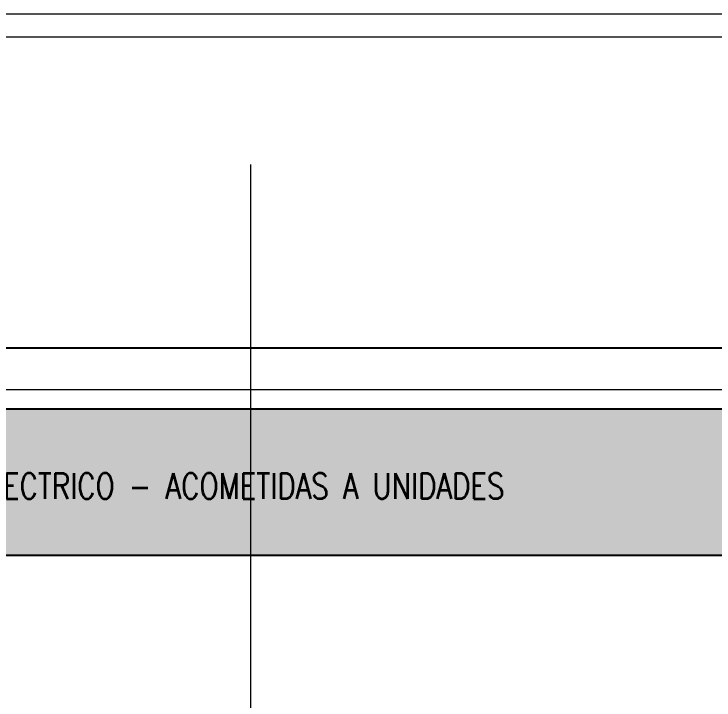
# Model space of a CAD drawing. Header units: metres. Extents: x -2 to 612, y -64 to 156.
# Drawn here: x 467.78 to 469.153, y 22.69 to 24.037 of the extents above; entities that cross this region are included whole.
import ezdxf

# ---------------------------------------------------------------- set-up
doc = ezdxf.new("R2010")
doc.units = ezdxf.units.M
doc.header["$LTSCALE"] = 5
doc.header["$MEASUREMENT"] = 0
doc.layers.get('0').update_dxf_attribs({"color": 30})
doc.layers.get('DEFPOINTS').update_dxf_attribs({"color": 210})
for name, color, linetype, lineweight in [('A-ANNO-DIMS', 3, 'Continuous', 18), ('A-ANNO-SYMB', 3, 'Continuous', 18), ('A-ANNO-TEXT', 3, 'Continuous', 18), ('A-ELEV-IDEN', 3, 'Continuous', 18), ('A-ELEV-MBE2', 4, 'Continuous', 25), ('A-FLOR-PATT', 8, 'Continuous', 18)]:
    doc.layers.add(name, color=color, linetype=linetype, lineweight=lineweight)
doc.styles.add('E-ROMANS', font='romans.shx', dxfattribs={"width": 0.8})
doc.dimstyles.new('E-0050_ARW_12', dxfattribs={"dimscale": 0.001, "dimtxt": 60, "dimasz": 60, "dimexe": 30, "dimexo": 20, "dimgap": 30, "dimtad": 0, "dimzin": 0, "dimdsep": 46, "dimtxsty": 'E-ROMANS', "dimblk": 'OPEN90', "dimcen": 30, "dimclrd": 256, "dimclre": 256, "dimclrt": 256, "dimadec": 0, "dimazin": 0, "dimtfac": 1, "dimtmove": 1, "dimatfit": 3, "dimldrblk": 'OPEN90', "dimfxl": 1, "dimtfill": 1, "dimtolj": 1, "dimtzin": 0, "dimlwd": -1, "dimarcsym": 0})

# ---------------------------------------------------------------- blocks, each defined once
blk = doc.blocks.new('_Open90')
at = {"color": 0, "linetype": 'ByBlock', "lineweight": -2}
for p, q in [((-0.5, 0.5), (0, 0)), ((0, 0), (-1, 0)), ((0, 0), (-0.5, -0.5))]:
    blk.add_line(p, q, dxfattribs=at)
blk = doc.blocks.new('*D495')
at = {"layer": 'A-ANNO-DIMS', "lineweight": -2, "transparency": 16777216}
for p, q in [((470.0436, 22.9535), (470.0436, 22.1113)), ((463.7446, 22.9415), (463.7446, 22.1113))]:
    blk.add_line(p, q, dxfattribs=at)
at = {"layer": 'A-ANNO-DIMS', "transparency": 16777216}
for p, q in [((463.8046, 22.1413), (466.7921, 22.1413)), ((469.9836, 22.1413), (466.9961, 22.1413))]:
    blk.add_line(p, q, dxfattribs=at)
at = {"layer": 'DEFPOINTS', "color": 0, "transparency": 16777216}
for p in [(470.0436, 22.9735), (463.7446, 22.9615), (470.0436, 22.1413)]:
    blk.add_point(p, dxfattribs=at)
at = {"layer": 'A-ANNO-DIMS', "transparency": 16777216, "xscale": 0.06, "yscale": 0.06, "zscale": 0.06, "rotation": 180}
blk.add_blockref('_Open90', (463.7446, 22.1413), dxfattribs=at)
at = {"layer": 'A-ANNO-DIMS', "transparency": 16777216, "xscale": 0.06, "yscale": 0.06, "zscale": 0.06}
blk.add_blockref('_Open90', (470.0436, 22.1413), dxfattribs=at)
at = {"layer": 'A-ANNO-DIMS', "transparency": 16777216, "insert": (466.8941, 22.1413), "char_height": 0.06, "attachment_point": 5, "style": 'E-ROMANS', "bg_fill": 3, "box_fill_scale": 1.25, "bg_fill_color": 256, "bg_fill_true_color": 13158600, "bg_fill_transparency": 0}
blk.add_mtext('\\A1;6.30', dxfattribs=at)
blk = doc.blocks.new('*D496')
at = {"layer": 'A-ANNO-DIMS', "lineweight": -2, "transparency": 16777216}
for p, q in [((466.9416, 23.3405), (466.9416, 22.5704)), ((469.9416, 23.3405), (469.9416, 22.5704))]:
    blk.add_line(p, q, dxfattribs=at)
at = {"layer": 'A-ANNO-DIMS', "transparency": 16777216}
for p, q in [((467.0016, 22.6004), (468.3384, 22.6004)), ((469.8816, 22.6004), (468.5447, 22.6004))]:
    blk.add_line(p, q, dxfattribs=at)
at = {"layer": 'DEFPOINTS', "color": 0, "transparency": 16777216}
for p in [(466.9416, 23.3605), (469.9416, 23.3605), (469.9416, 22.6004)]:
    blk.add_point(p, dxfattribs=at)
at = {"layer": 'A-ANNO-DIMS', "transparency": 16777216, "xscale": 0.06, "yscale": 0.06, "zscale": 0.06, "rotation": 180}
blk.add_blockref('_Open90', (466.9416, 22.6004), dxfattribs=at)
at = {"layer": 'A-ANNO-DIMS', "transparency": 16777216, "xscale": 0.06, "yscale": 0.06, "zscale": 0.06}
blk.add_blockref('_Open90', (469.9416, 22.6004), dxfattribs=at)
at = {"layer": 'A-ANNO-DIMS', "transparency": 16777216, "insert": (468.4416, 22.6004), "char_height": 0.06, "attachment_point": 5, "style": 'E-ROMANS', "bg_fill": 3, "box_fill_scale": 1.25, "bg_fill_color": 256, "bg_fill_true_color": 13158600, "bg_fill_transparency": 0}
blk.add_mtext('\\A1;3.00', dxfattribs=at)
blk = doc.blocks.new('*D609')
at = {"layer": 'A-ANNO-DIMS', "lineweight": -2, "transparency": 16777216}
for p, q in [((466.8941, 23.2665), (466.8941, 22.3638)), ((469.9911, 22.9785), (469.9911, 22.3638))]:
    blk.add_line(p, q, dxfattribs=at)
at = {"layer": 'A-ANNO-DIMS', "transparency": 16777216}
for p, q in [((466.9541, 22.3938), (468.3394, 22.3938)), ((469.9311, 22.3938), (468.5457, 22.3938))]:
    blk.add_line(p, q, dxfattribs=at)
at = {"layer": 'DEFPOINTS', "color": 0, "transparency": 16777216}
for p in [(466.8941, 23.2865), (469.9911, 22.9985), (469.9911, 22.3938)]:
    blk.add_point(p, dxfattribs=at)
at = {"layer": 'A-ANNO-DIMS', "transparency": 16777216, "xscale": 0.06, "yscale": 0.06, "zscale": 0.06, "rotation": 180}
blk.add_blockref('_Open90', (466.8941, 22.3938), dxfattribs=at)
at = {"layer": 'A-ANNO-DIMS', "transparency": 16777216, "xscale": 0.06, "yscale": 0.06, "zscale": 0.06}
blk.add_blockref('_Open90', (469.9911, 22.3938), dxfattribs=at)
at = {"layer": 'A-ANNO-DIMS', "transparency": 16777216, "insert": (468.4426, 22.3938), "char_height": 0.06, "attachment_point": 5, "style": 'E-ROMANS', "bg_fill": 3, "box_fill_scale": 1.25, "bg_fill_color": 256, "bg_fill_true_color": 13158600, "bg_fill_transparency": 0}
blk.add_mtext('\\A1;3.10', dxfattribs=at)

msp = doc.modelspace()

# ---------------------------------------------------------------- hatches: boundary and pattern name
at = {"layer": 'A-FLOR-PATT'}
h = msp.add_hatch(dxfattribs=at)
h.set_pattern_fill('BRASS', color=256, scale=0.01, angle=45, style=0)
h.set_pattern_definition([(45, (0, 0), (-0.044901281, 0.044901281), []), (45, (-0.02245, 0.02245), (-0.044901281, 0.044901281), [0.03175, -0.015875])])
h.paths.add_polyline_path([(469.94157, 23.26153), (466.96201, 23.26154), (466.95257, 23.23954), (466.85257, 23.23954), (466.85257, 23.25054), (465.89657, 23.25054), (465.87157, 23.25054), (465.04657, 23.25054), (463.84657, 23.25054), (463.84657, 22.97358), (469.94157, 22.97353)])

# ---------------------------------------------------------------- linework, layer by layer
at = {"layer": 'A-ANNO-SYMB'}
msp.add_line((478.32254, 23.29904), (455.48822, 23.29904), dxfattribs=at)
at = {"layer": 'A-ELEV-IDEN'}
for p, q in [((466.93156, 24.03654), (469.94157, 24.03655)), ((466.93157, 23.99154), (469.94157, 23.99155))]:
    msp.add_line(p, q, dxfattribs=at)
at = {"layer": 'A-ELEV-MBE2'}
msp.add_line((466.94157, 23.38154), (469.94157, 23.38153), dxfattribs=at)

# ---------------------------------------------------------------- next in the draw order: dimensions: what is measured, and where the dimension line sits
at = {"layer": 'A-ANNO-DIMS'}
dim = msp.add_linear_dim(base=(470.04359, 22.1413), p1=(463.74457, 22.96154), p2=(470.04359, 22.97354), dimstyle='E-0050_ARW_12', dxfattribs=at)
dim.commit()
dim.dimension.update_dxf_attribs({"geometry": '*D495', "text_midpoint": (466.89408, 22.1413)})

# ---------------------------------------------------------------- next in the draw order: dimensions: what is measured, and where the dimension line sits
dim = msp.add_linear_dim(base=(469.94157, 22.60041), p1=(466.94157, 23.36054), p2=(469.94157, 23.36054), dimstyle='E-0050_ARW_12', dxfattribs=at)
dim.commit()
dim.dimension.update_dxf_attribs({"geometry": '*D496', "text_midpoint": (468.44157, 22.60041)})

# ---------------------------------------------------------------- next in the draw order: dimensions: what is measured, and where the dimension line sits
dim = msp.add_linear_dim(base=(469.99107, 22.39378), p1=(466.89407, 23.28654), p2=(469.99107, 22.99854), dimstyle='E-0050_ARW_12', dxfattribs=at)
dim.commit()
dim.dimension.update_dxf_attribs({"geometry": '*D609', "text_midpoint": (468.44257, 22.39378)})

# ---------------------------------------------------------------- next in the draw order: linework, layer by layer
at = {"layer": 'A-ANNO-SYMB'}
msp.add_line((468.24331, 23.74095), (468.24331, 22.05267), dxfattribs=at)
at = {"layer": 'A-ELEV-MBE2'}
for p, q in [((466.95257, 23.26154), (469.94157, 23.26153)), ((469.94157, 22.97353), (463.84657, 22.97358))]:
    msp.add_line(p, q, dxfattribs=at)

# ---------------------------------------------------------------- next in the draw order: texts
at = {"layer": 'A-ANNO-TEXT', "insert": (468.1246, 23.11001), "char_height": 0.05, "attachment_point": 5, "style": 'E-ROMANS'}
msp.add_mtext('\\pi-0.15,l0.15,t0.15;SHAFT ELECTRICO - ACOMETIDAS A UNIDADES', dxfattribs=at)

doc.saveas('drawing.dxf')
